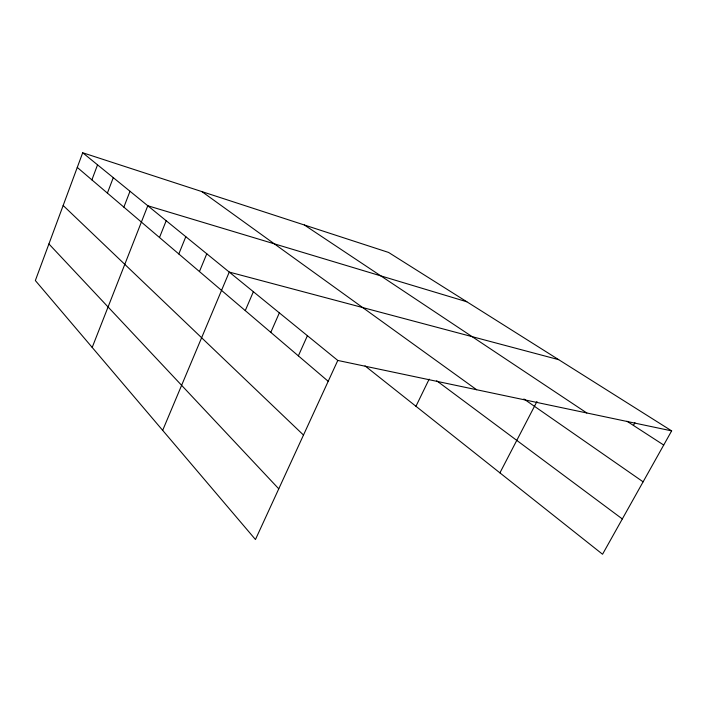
<?xml version="1.0" encoding="UTF-8"?>
<svg xmlns="http://www.w3.org/2000/svg" width="707" height="707" viewBox="0 0 707 707"><rect width="100%" height="100%" fill="white"/><g stroke="black" fill="none" stroke-linecap="round" stroke-linejoin="round"><path stroke-width="1.06" d="M82.701 152.756L35.35 280.546L255.457 539.521L337.787 360.446L82.701 152.756L388.576 252.443L671.65 430.872L602.55 554.244L365.015 365.89M91.892 179.887L97.539 164.837M107.393 193.099L113.279 177.651M123.866 207.133L130 191.261M92.193 347.429L147.79 205.746L466.823 301.765M159.499 237.508L166.189 220.725M178.809 253.963L185.808 236.704M199.445 271.559L206.78 253.778M162.672 430.351L229.245 272.071L558.671 359.66M245.267 310.612L253.371 291.717M270.799 332.37L279.353 312.865M298.363 355.86L307.404 335.71M415.955 406.278L429.158 379.146M499.92 472.859L536.958 401.505M633.437 425.428L634.957 422.662M337.787 360.446L671.65 430.872M626.968 421.239L663.714 445.048M304.355 224.994L586.801 412.976M523.887 398.969L643.114 481.821M201.893 191.597L476.633 389.734M436.679 380.773L622.328 518.947M77.266 167.418L328.198 381.294M63.162 205.49L303.489 435.052M48.916 243.95L278.761 488.82"/></g></svg>
